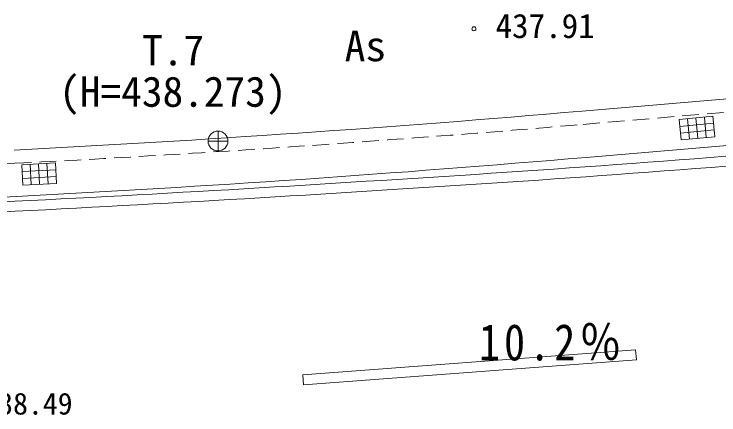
# Model space of a CAD drawing. Units: millimetres at full size; details may follow other scales. Extents: x -95576 to 124839, y -71355 to 87778.
# Drawn here: x 18419 to 29048, y 52428 to 58480 of the extents above; entities that cross this region are included whole.
import ezdxf
from ezdxf.enums import TextEntityAlignment as Align

# ---------------------------------------------------------------- set-up
doc = ezdxf.new("R2010")
doc.units = ezdxf.units.MM
doc.header["$LTSCALE"] = 250
doc.linetypes.add('USER3', pattern=[1.5, 1, -0.5])
for name, color, linetype, lineweight in [('0-1_極細線', 7, 'Continuous', 13), ('0-2_細線', 7, 'Continuous', 13), ('0-3_中線', 7, 'Continuous', 13), ('0-4_太線', 7, 'Continuous', 13), ('0-6_0-6___', 7, 'Continuous', 13), ('6-D_文字', 7, 'Continuous', 9)]:
    doc.layers.add(name, color=color, linetype=linetype, lineweight=lineweight)
doc.styles.add('ＭＳ ゴシック', font='')
doc.styles.get('ＭＳ ゴシック').set_extended_font_data('MS Gothic')

msp = doc.modelspace()

# ---------------------------------------------------------------- linework, layer by layer
at = {"layer": '0-2_細線'}
for p, q in [((21493.9, 56413.7), (21493.9, 56713.7)), ((21343.9, 56563.7), (21643.9, 56563.7))]:
    msp.add_line(p, q, dxfattribs=at)
msp.add_circle((21493.9, 56563.7), 150, dxfattribs=at)
at = {"layer": '0-4_太線'}
for p, q in [((26984, 57014.8), (38217.5, 57970)), ((27043.7, 56317.4), (38276.8, 57272.5)), ((28575.7, 56900.2), (28605.4, 56592.5)), ((28702.3, 56912.4), (28731.9, 56604.7)), ((28828.8, 56924.6), (28858.4, 56616.8)), ((28965.2, 56834.2), (28459.1, 56785.5)), ((28975.1, 56731.6), (28469, 56682.9)), ((19046.5, 56129.3), (18538.7, 56102.8)), ((18660.3, 56212.4), (18676.4, 55903.6)), ((18787.3, 56219), (18803.3, 55910.2)), ((18914.2, 56225.6), (18930.3, 55916.8)), ((19051.9, 56026.3), (18544.1, 55999.9)), ((27791.7, 53410.4), (22773.3, 53031.7)), ((27803, 53260.8), (27791.7, 53410.4)), ((27803, 53260.8), (22784.6, 52882.1)), ((22784.6, 52882.1), (22773.3, 53031.7))]:
    msp.add_line(p, q, dxfattribs=at)
at = {"layer": '0-4_太線', "linetype": 'USER3'}
msp.add_line((27001.1, 56815.6), (38234.4, 57770.7), dxfattribs=at)
at = {"layer": '0-4_太線'}
for points in [[(28985, 56629), (28478.8, 56580.3), (28449.2, 56888), (28955.3, 56936.8)], [(19057.2, 55923.4), (18549.5, 55897), (18533.4, 56205.8), (19041.2, 56232.2)]]:
    msp.add_lwpolyline(points, close=True, dxfattribs=at)
for centre, radius, start, end in [((5828.8, 302529.8), 246424.7, 272.92861, 274.92484), ((5132, 362271.4), 306879.5, 273.51695, 274.93189), ((5132, 362271.4), 307029.5, 273.51698, 274.9319), ((5828.8, 302529.8), 247124.7, 272.92861, 274.92474), ((-2295, 465944.4), 410814.2, 271.60489, 273.66385), ((-2295, 465944.4), 410964.2, 271.60477, 273.66383), ((2756.9, 339472.6), 284178.7, 271.15224, 273.16703)]:
    msp.add_arc(centre, radius, start, end, dxfattribs=at)
at = {"layer": '0-4_太線', "linetype": 'USER3'}
for centre, radius, start, end in [((5828.8, 302529.8), 246624.7, 272.92861, 274.92481), ((2756.9, 339472.6), 283678.7, 271.15222, 273.16703)]:
    msp.add_arc(centre, radius, start, end, dxfattribs=at)
at = {"layer": '0-6_0-6___'}
for start, end in [(0, 180), (179.99898, 0.00102)]:
    msp.add_arc((25354.3, 58258.3), 30, start, end, dxfattribs=at)

# ---------------------------------------------------------------- texts
at = {"layer": '0-1_極細線', "style": 'ＭＳ ゴシック'}
msp.add_text('As', height=458.2, dxfattribs=at).set_placement((23404.4, 57631.8), align=Align.BOTTOM_LEFT)
at = {"layer": '0-3_中線', "style": 'ＭＳ ゴシック'}
for s, p in [('T.7', (20348.9, 57568.4)), ('(H=438.273)', (19098.9, 56943.4))]:
    msp.add_text(s, height=458.2, dxfattribs=at).set_placement(p, align=Align.BOTTOM_LEFT)
at = {"layer": '0-6_0-6___', "style": 'ＭＳ ゴシック'}
for s, height, p in [('437.91', 366.6, (25679.3, 58008.3)), ('438.49', 329.9, (17954.4, 52334.8))]:
    msp.add_text(s, height=height, dxfattribs=at).set_placement(p, align=Align.BOTTOM_LEFT)
at = {"layer": '6-D_文字', "insert": (25428.8, 53242.7), "char_height": 549.9, "attachment_point": 7, "style": 'ＭＳ ゴシック'}
msp.add_mtext('\\T1.19;\\W0.85;10.2％', dxfattribs=at)

doc.saveas('drawing.dxf')
